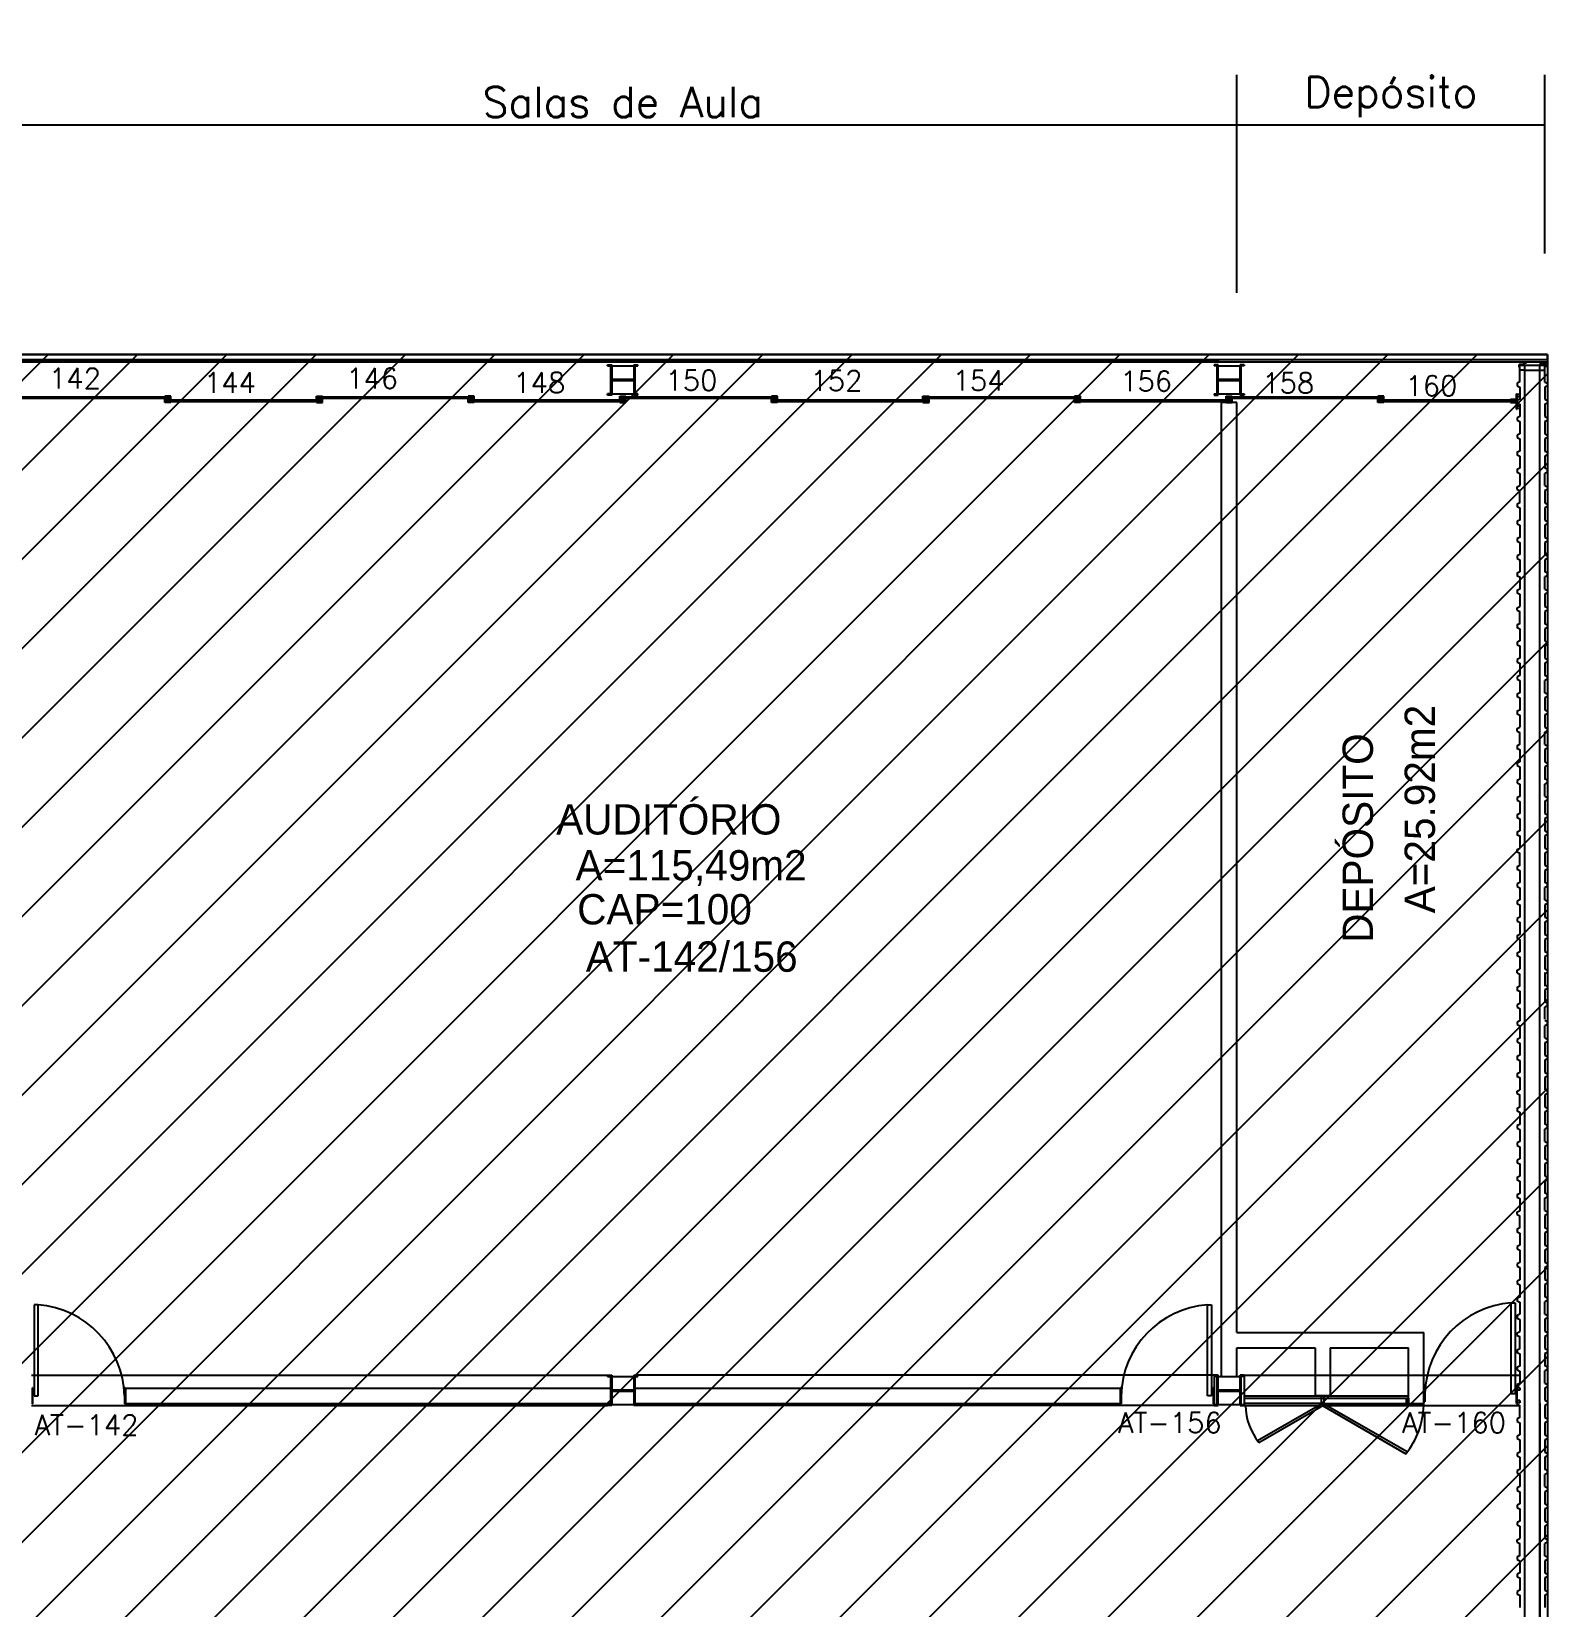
# Model space of a CAD drawing. Extents: x 966 to 1086, y 39 to 70.
# Drawn here: x 1070.94 to 1085.94, y 54.62 to 70.21 of the extents above; entities that cross this region are included whole.
import ezdxf
from ezdxf.enums import TextEntityAlignment as Align

# ---------------------------------------------------------------- set-up
doc = ezdxf.new("R2010")
doc.units = 0
doc.header["$LTSCALE"] = 0.5
doc.header["$MEASUREMENT"] = 0
doc.header["$PDMODE"] = 34
doc.header["$PDSIZE"] = 0.1
doc.layers.get('0').update_dxf_attribs({"color": 3, "linetype": 'CONTINUOUS'})
doc.layers.get('DEFPOINTS').update_dxf_attribs({"linetype": 'CONTINUOUS'})
for name, color, linetype in [('3', 2, 'CONTINUOUS'), ('DIVISORIA', 1, 'CONTINUOUS'), ('ENDEREÇO', 2, 'CONTINUOUS'), ('MATRIZ', 2, 'CONTINUOUS'), ('MATRIZ-1', 1, 'CONTINUOUS'), ('NMOD', 2, 'CONTINUOUS'), ('TEXTO-CENTRO-CUSTO', 2, 'CONTINUOUS')]:
    doc.layers.add(name, color=color, linetype=linetype)
doc.styles.add('FONTE', font='FONTE.shx', dxfattribs={"height": 0.4})
doc.styles.add('ROMANS', font='simplex.shx', dxfattribs={"height": 0.3})
doc.styles.add('UNB-100', font='simplex.shx', dxfattribs={"height": 0.2})
doc.dimstyles.new('1', dxfattribs={"dimtxt": 0.3, "dimasz": 0.18, "dimexe": 0.5, "dimexo": 1, "dimgap": 0.08, "dimtad": 1, "dimdec": 4, "dimzin": 12, "dimdsep": 46, "dimtxsty": 'ROMANS', "dimblk1": 'NONE', "dimblk2": 'NONE', "dimsah": 1, "dimcen": 0, "dimclrd": 2, "dimclre": 2, "dimclrt": 2, "dimadec": 0, "dimazin": 0, "dimtfac": 1, "dimtdec": 4, "dimtofl": 0, "dimtmove": 2, "dimatfit": 3, "dimldrblk": 'NONE', "dimfxl": 0, "dimtolj": 1, "dimtzin": 4, "dimarcsym": 0})

# ---------------------------------------------------------------- blocks, each defined once
blk = doc.blocks.new('*D8')
at = {"color": 2, "linetype": 'ByBlock'}
for p, q in [((832.792, 160.257), (832.792, 162.027)), ((835.841, 160.257), (835.841, 162.027)), ((835.841, 161.527), (832.792, 161.527))]:
    blk.add_line(p, q, dxfattribs=at)
at = {"layer": 'DEFPOINTS', "color": 0, "linetype": 'ByBlock'}
for p in [(832.792, 161.527), (832.792, 159.257), (835.841, 159.257)]:
    blk.add_point(p, dxfattribs=at)
at = {"color": 2, "linetype": 'ByBlock', "insert": (834.316, 161.807), "char_height": 0.3, "attachment_point": 5, "style": 'ROMANS'}
blk.add_mtext('\\A1;\\C256;Depósito', dxfattribs=at)
blk = doc.blocks.new('_NONE')
at = {"color": 0, "linetype": 'ByBlock'}
blk.add_circle((0, 0), 0.25, dxfattribs=at)
blk = doc.blocks.new('*D15')
at = {"color": 2, "linetype": 'ByBlock'}
for p, q in [((1070.717, 67.626), (1070.717, 69.783)), ((1082.867, 67.626), (1082.867, 69.783)), ((1082.867, 69.283), (1070.717, 69.283))]:
    blk.add_line(p, q, dxfattribs=at)
at = {"layer": 'DEFPOINTS', "color": 0, "linetype": 'ByBlock'}
for p in [(1070.717, 69.283), (1070.717, 66.626), (1082.867, 66.626)]:
    blk.add_point(p, dxfattribs=at)
at = {"color": 2, "linetype": 'ByBlock', "insert": (1076.792, 69.513), "char_height": 0.3, "attachment_point": 5, "style": 'ROMANS'}
blk.add_mtext('\\A1;Salas de Aula', dxfattribs=at)

msp = doc.modelspace()

# ---------------------------------------------------------------- hatches: boundary and pattern name
at = {"layer": 'DIVISORIA'}
h = msp.add_hatch(dxfattribs=at)
h.set_pattern_fill('ANSI31', color=256, scale=5, style=0)
h.paths.add_polyline_path([(965.64165, 67.0132), (965.64165, 42.5132), (1085.94106, 42.5132), (1085.94106, 67.0132)])

# ---------------------------------------------------------------- linework, layer by layer
msp.add_lwpolyline([(965.64165, 67.0132), (1085.94106, 67.0132), (1085.94106, 42.5132), (965.64165, 42.5132)], close=True)
at = {"layer": 'MATRIZ'}
for p, q in [((1082.71665, 56.9012), (1082.71665, 66.54086)), ((1082.86665, 66.54086), (1082.71665, 66.54086)), ((1082.86665, 57.33562), (1082.86665, 66.54086)), ((1085.64106, 66.55983), (1085.64106, 66.53483)), ((1071.00718, 57.60992), (1070.96718, 57.60992)), ((1070.96718, 57.60992), (1070.96718, 56.70992)), ((1071.00718, 56.70992), (1071.00718, 57.60992)), ((1082.57612, 57.61072), (1082.61612, 57.61072)), ((1082.57612, 56.71072), (1082.57612, 57.61072)), ((1082.61612, 57.61072), (1082.61612, 56.71072)), ((1085.58302, 57.6313), (1085.62302, 57.6313)), ((1085.58302, 56.7313), (1085.58302, 57.6313)), ((1085.62302, 57.6313), (1085.62302, 56.7313)), ((1082.86665, 57.33562), (1084.71675, 57.33562)), ((1084.71675, 56.6132), (1084.71675, 57.33562)), ((1082.86665, 57.18562), (1083.6417, 57.18562)), ((1082.86665, 56.9012), (1082.86665, 57.18562)), ((1083.6417, 57.18562), (1083.6417, 56.71065)), ((1083.7917, 57.18562), (1084.56675, 57.18562)), ((1083.7917, 57.18562), (1083.7917, 56.71065)), ((1084.56675, 56.63562), (1084.56675, 57.18562)), ((1070.95165, 56.79034), (1070.94665, 56.79034)), ((1070.94665, 56.79034), (1070.94665, 56.63034)), ((1070.95165, 56.79034), (1070.95165, 56.63034)), ((1071.86655, 56.79034), (1071.86155, 56.79034)), ((1071.86155, 56.79034), (1071.86155, 56.63034)), ((1071.86655, 56.79034), (1071.86655, 56.63034)), ((1071.87155, 56.78486), (1076.67165, 56.78486)), ((1071.87155, 56.78486), (1071.87155, 56.63486)), ((1076.64165, 56.9012), (1076.64165, 56.9132)), ((1076.64165, 56.9132), (1076.68365, 56.9132)), ((1076.64165, 56.9012), (1076.67165, 56.9012)), ((1076.67165, 56.9012), (1076.67165, 56.6252)), ((1076.68365, 56.9132), (1076.68365, 56.6132)), ((1076.68365, 56.9012), (1076.89965, 56.9012)), ((1076.68365, 56.7692), (1076.89965, 56.7692)), ((1076.89965, 56.9132), (1076.94165, 56.9132)), ((1076.89965, 56.9132), (1076.89965, 56.6132)), ((1076.91165, 56.9012), (1076.91165, 56.6252)), ((1076.91165, 56.9012), (1076.94165, 56.9012)), ((1076.91165, 56.78486), (1081.71175, 56.78486)), ((1076.94165, 56.9012), (1076.94165, 56.9132)), ((1081.71175, 56.78486), (1081.71175, 56.63486)), ((1081.71675, 56.79114), (1081.72175, 56.79114)), ((1081.71675, 56.79114), (1081.71675, 56.63114)), ((1081.72175, 56.79114), (1081.72175, 56.63114)), ((1082.63165, 56.79114), (1082.63665, 56.79114)), ((1082.63165, 56.79114), (1082.63165, 56.63114)), ((1082.63665, 56.79114), (1082.63665, 56.63114)), ((1082.68365, 56.9132), (1082.64165, 56.9132)), ((1082.64165, 56.9132), (1082.64165, 56.9012)), ((1082.67165, 56.9012), (1082.64165, 56.9012)), ((1082.64165, 56.9012), (1082.64165, 56.6252)), ((1082.67165, 56.6252), (1082.67165, 56.9012)), ((1082.68365, 56.6132), (1082.68365, 56.9132)), ((1082.68365, 56.9012), (1082.89965, 56.9012)), ((1082.68365, 56.7692), (1082.89965, 56.7692)), ((1082.89965, 56.6132), (1082.89965, 56.9132)), ((1082.94165, 56.9132), (1082.89965, 56.9132)), ((1082.91165, 56.6252), (1082.91165, 56.9012)), ((1082.94165, 56.9012), (1082.91165, 56.9012)), ((1082.94165, 56.9132), (1082.94165, 56.9012)), ((1082.94165, 56.9012), (1082.94165, 56.6252)), ((1084.72366, 56.81173), (1084.72366, 56.65173)), ((1084.72366, 56.81173), (1084.72866, 56.81173)), ((1084.72866, 56.81173), (1084.72866, 56.65173)), ((1085.63606, 56.6352), (1085.63606, 56.7952)), ((1085.63606, 56.7952), (1085.64106, 56.7952)), ((1085.64106, 56.79616), (1085.65298, 56.7902)), ((1085.64106, 56.6352), (1085.64106, 56.7952)), ((1085.66606, 56.7902), (1085.64106, 56.7902)), ((1085.64106, 56.7652), (1085.64106, 56.7902)), ((1085.66606, 56.7902), (1085.66606, 56.7652)), ((1070.95165, 56.63034), (1070.94665, 56.63034)), ((1070.96718, 56.70992), (1071.00718, 56.70992)), ((1071.86655, 56.63034), (1071.86155, 56.63034)), ((1071.87155, 56.63486), (1076.67165, 56.63486)), ((1076.67165, 56.6252), (1076.64165, 56.6252)), ((1076.64165, 56.6132), (1076.64165, 56.6252)), ((1076.68365, 56.6132), (1076.64165, 56.6132)), ((1076.68365, 56.7572), (1076.89965, 56.7572)), ((1076.68365, 56.6252), (1076.89965, 56.6252)), ((1076.94165, 56.6132), (1076.89965, 56.6132)), ((1076.91165, 56.63486), (1081.71175, 56.63486)), ((1076.94165, 56.6252), (1076.91165, 56.6252)), ((1076.94165, 56.6132), (1076.94165, 56.6252)), ((1081.71675, 56.63114), (1081.72175, 56.63114)), ((1082.61612, 56.71072), (1082.57612, 56.71072)), ((1082.63165, 56.63114), (1082.63665, 56.63114)), ((1082.64165, 56.6252), (1082.67165, 56.6252)), ((1082.64165, 56.6132), (1082.64165, 56.6252)), ((1082.64165, 56.6132), (1082.68365, 56.6132)), ((1082.68365, 56.7572), (1082.89965, 56.7572)), ((1082.68365, 56.6252), (1082.89965, 56.6252)), ((1082.89965, 56.6132), (1082.94165, 56.6132)), ((1082.91165, 56.6252), (1082.94165, 56.6252)), ((1082.94106, 56.68569), (1084.56675, 56.6856)), ((1082.94165, 56.71069), (1084.56675, 56.7106)), ((1082.94165, 56.6252), (1082.94165, 56.6132)), ((1083.7137, 56.63562), (1082.95166, 56.63562)), ((1082.95166, 56.6132), (1083.57615, 56.6132)), ((1083.7137, 56.63562), (1083.07265, 56.26552)), ((1083.08637, 56.24754), (1083.72491, 56.6162)), ((1083.57615, 56.6132), (1083.7137, 56.6132)), ((1083.7917, 56.71065), (1083.6417, 56.71065)), ((1083.7067, 56.63569), (1083.7067, 56.71065)), ((1083.7067, 56.71058), (1083.7267, 56.71058)), ((1083.7067, 56.63562), (1083.7267, 56.63562)), ((1083.7067, 56.63562), (1083.7267, 56.63562)), ((1083.7197, 56.63562), (1083.70849, 56.6162)), ((1083.70849, 56.6162), (1084.53837, 56.13707)), ((1083.7137, 56.63562), (1083.7137, 56.6132)), ((1083.7137, 56.63562), (1083.72491, 56.6162)), ((1084.55253, 56.15479), (1083.7197, 56.63562)), ((1083.7197, 56.63562), (1083.7197, 56.6132)), ((1083.7197, 56.63562), (1084.56675, 56.63562)), ((1083.7197, 56.6132), (1084.71675, 56.6132)), ((1083.7267, 56.71058), (1083.7267, 56.63562)), ((1084.54675, 56.63569), (1084.54675, 56.68569)), ((1084.54675, 56.68562), (1084.56675, 56.68562)), ((1084.54675, 56.63562), (1084.56675, 56.63562)), ((1084.56675, 56.68562), (1084.56675, 56.63562)), ((1084.56675, 56.63562), (1084.71675, 56.63562)), ((1084.72366, 56.65173), (1084.72866, 56.65173)), ((1085.62302, 56.7313), (1085.58302, 56.7313)), ((1085.63606, 56.6352), (1085.64106, 56.6352)), ((1085.66606, 56.7652), (1085.64106, 56.7652)), ((1085.66606, 56.66513), (1085.64106, 56.66513)), ((1085.64106, 56.64013), (1085.64106, 56.66513)), ((1085.64106, 56.64013), (1085.64106, 56.62736)), ((1085.66606, 56.64013), (1085.64106, 56.64013)), ((1085.64106, 56.62736), (1085.66606, 56.61486)), ((1085.66606, 56.66513), (1085.66606, 56.64013))]:
    msp.add_line(p, q, dxfattribs=at)
for centre, radius, start, end in [((1070.93772, 56.68845), 0.92408, 1.357712, 85.689503), ((1082.64558, 56.68925), 0.92408, 94.310497, 178.642288), ((1085.65248, 56.70983), 0.92408, 94.310497, 178.642288), ((1083.57615, 56.63562), 0.62489, 182.056655, 218.392095), ((1083.93225, 56.63562), 0.78482, 320.561489, 358.362579)]:
    msp.add_arc(centre, radius, start, end, dxfattribs=at)
at = {"layer": 'MATRIZ-1'}
for p, q in [((1085.94106, 67.0132), (965.64165, 67.0132)), ((1085.94106, 66.9632), (1051.29606, 66.9632)), ((1085.94106, 66.9382), (1051.29606, 66.9382)), ((1082.69123, 66.94754), (1053.47973, 66.94754)), ((1076.64165, 66.90162), (1076.64165, 66.91362)), ((1076.64165, 66.91362), (1076.68365, 66.91362)), ((1076.68365, 66.91362), (1076.68365, 66.61362)), ((1076.89965, 66.91362), (1076.89965, 66.61362)), ((1076.89965, 66.91362), (1076.94165, 66.91362)), ((1076.94165, 66.90162), (1076.94165, 66.91362)), ((1082.68365, 66.9632), (1082.64165, 66.9632)), ((1082.64165, 66.9132), (1082.64165, 66.9012)), ((1082.68365, 66.9132), (1082.64165, 66.9132)), ((1082.68365, 66.6132), (1082.68365, 66.9132)), ((1082.89965, 66.6132), (1082.89965, 66.9132)), ((1082.94165, 66.9132), (1082.89965, 66.9132)), ((1082.94165, 66.9132), (1082.94165, 66.9012)), ((1085.66012, 66.88962), (1085.66012, 66.91562)), ((1085.70906, 66.91562), (1085.66012, 66.91562)), ((1085.66606, 66.91362), (1085.66606, 66.91362)), ((1085.66606, 66.91362), (1085.66606, 66.91362)), ((1085.66606, 66.85962), (1085.66606, 66.90962)), ((1085.66606, 66.90962), (1085.91606, 66.90962)), ((1085.70906, 66.91562), (1085.70906, 66.9328)), ((1085.70906, 66.9328), (1085.73406, 66.9328)), ((1085.71006, 66.9328), (1085.73406, 66.9328)), ((1085.71606, 66.85962), (1085.71606, 66.90962)), ((1085.86606, 66.85962), (1085.86606, 66.90962)), ((1085.87306, 66.91562), (1085.87306, 66.93158)), ((1085.87306, 66.93158), (1085.94106, 66.93158)), ((1085.87306, 66.91562), (1085.92759, 66.91562)), ((1085.91606, 66.85962), (1085.91606, 66.90962)), ((1085.92759, 66.88962), (1085.92759, 66.91562)), ((1085.94106, 66.9632), (1085.94106, 67.0132)), ((1085.94106, 66.9637), (1085.94106, 66.93158)), ((1076.64165, 66.90162), (1076.67165, 66.90162)), ((1076.67165, 66.90162), (1076.67165, 66.62562)), ((1076.68365, 66.90162), (1076.89965, 66.90162)), ((1076.68365, 66.76962), (1076.89965, 66.76962)), ((1076.68365, 66.75762), (1076.89965, 66.75762)), ((1076.91165, 66.90162), (1076.91165, 66.62562)), ((1076.91165, 66.90162), (1076.94165, 66.90162)), ((1082.67165, 66.9012), (1082.64165, 66.9012)), ((1082.67165, 66.6252), (1082.67165, 66.9012)), ((1082.68365, 66.90162), (1082.89965, 66.90162)), ((1082.68365, 66.7692), (1082.89965, 66.7692)), ((1082.68365, 66.7572), (1082.89965, 66.7572)), ((1082.94165, 66.9012), (1082.91165, 66.9012)), ((1082.91165, 66.6252), (1082.91165, 66.9012)), ((1085.66606, 66.74279), (1085.66606, 66.85962)), ((1085.71606, 66.85962), (1085.66606, 66.85962)), ((1085.71606, 51.54043), (1085.71606, 66.85962)), ((1085.71606, 66.85962), (1085.86606, 66.85962)), ((1085.86606, 51.54043), (1085.86606, 66.85962)), ((1085.86606, 66.85962), (1085.91606, 66.85962)), ((1085.91606, 66.7424), (1085.91606, 66.85962)), ((1072.31465, 66.59386), (1070.76865, 66.59386)), ((1072.32165, 66.60086), (1072.26165, 66.60086)), ((1072.31465, 66.57786), (1072.31465, 66.59386)), ((1072.32165, 66.57086), (1072.32165, 66.60086)), ((1073.76165, 66.60086), (1073.82165, 66.60086)), ((1073.76165, 66.57086), (1073.76165, 66.60086)), ((1073.76865, 66.57786), (1073.76865, 66.59386)), ((1075.31465, 66.59386), (1073.76865, 66.59386)), ((1075.32165, 66.60086), (1075.26165, 66.60086)), ((1075.31465, 66.57786), (1075.31465, 66.59386)), ((1075.32165, 66.57086), (1075.32165, 66.60086)), ((1076.67165, 66.62562), (1076.64165, 66.62562)), ((1076.64165, 66.61362), (1076.64165, 66.62562)), ((1076.68365, 66.61362), (1076.64165, 66.61362)), ((1076.68365, 66.62562), (1076.89965, 66.62562)), ((1076.76165, 66.60086), (1076.82165, 66.60086)), ((1076.76165, 66.57086), (1076.76165, 66.60086)), ((1076.76865, 66.57786), (1076.76865, 66.59386)), ((1078.31465, 66.59386), (1076.76865, 66.59386)), ((1076.94165, 66.61362), (1076.89965, 66.61362)), ((1076.94165, 66.62562), (1076.91165, 66.62562)), ((1076.94165, 66.61362), (1076.94165, 66.62562)), ((1078.32165, 66.60086), (1078.26165, 66.60086)), ((1078.31465, 66.57786), (1078.31465, 66.59386)), ((1078.32165, 66.57086), (1078.32165, 66.60086)), ((1079.76165, 66.60086), (1079.82165, 66.60086)), ((1079.76165, 66.57086), (1079.76165, 66.60086)), ((1081.31465, 66.59386), (1079.76865, 66.59386)), ((1079.76865, 66.57786), (1079.76865, 66.59386)), ((1081.32165, 66.60086), (1081.26165, 66.60086)), ((1081.31465, 66.57786), (1081.31465, 66.59386)), ((1081.32165, 66.57086), (1081.32165, 66.60086)), ((1082.64165, 66.6252), (1082.67165, 66.6252)), ((1082.64165, 66.6252), (1082.64165, 66.6132)), ((1082.64165, 66.6132), (1082.68365, 66.6132)), ((1082.68365, 66.62562), (1082.89965, 66.62562)), ((1082.76165, 66.60086), (1082.82165, 66.60086)), ((1082.76165, 66.57086), (1082.76165, 66.60086)), ((1084.31465, 66.59386), (1082.76865, 66.59386)), ((1082.76865, 66.57786), (1082.76865, 66.59386)), ((1082.89965, 66.6132), (1082.94165, 66.6132)), ((1082.91165, 66.6252), (1082.94165, 66.6252)), ((1082.94165, 66.6252), (1082.94165, 66.6132)), ((1084.32165, 66.60086), (1084.26165, 66.60086)), ((1084.31465, 66.57786), (1084.31465, 66.59386)), ((1084.32165, 66.57086), (1084.32165, 66.60086)), ((1085.63606, 66.47438), (1085.63606, 66.62438)), ((1085.63606, 66.62438), (1085.64106, 66.62438)), ((1085.66606, 66.74279), (1085.64106, 66.73029)), ((1085.64106, 66.73029), (1085.64106, 66.70529)), ((1085.64106, 66.70529), (1085.66606, 66.69279)), ((1085.64106, 66.47438), (1085.64106, 66.62438)), ((1085.64106, 66.59438), (1085.64106, 66.61938)), ((1085.66606, 66.61938), (1085.64106, 66.61938)), ((1085.66606, 66.59438), (1085.64106, 66.59438)), ((1085.66606, 66.69279), (1085.66606, 66.57233)), ((1085.66606, 66.61938), (1085.66606, 66.59438)), ((1085.91606, 66.7424), (1085.94106, 66.7299)), ((1085.94106, 66.7049), (1085.91606, 66.6924)), ((1085.91606, 66.6924), (1085.91606, 66.57194)), ((1085.94106, 66.7299), (1085.94106, 66.7049)), ((1072.31465, 66.57786), (1070.76865, 66.57786)), ((1072.26165, 66.57086), (1072.32165, 66.57086)), ((1072.26165, 66.54086), (1072.26165, 66.57086)), ((1072.32165, 66.54086), (1072.26165, 66.54086)), ((1073.81465, 66.56386), (1072.26865, 66.56386)), ((1072.26865, 66.56386), (1072.26865, 66.54786)), ((1073.81465, 66.54786), (1072.26865, 66.54786)), ((1073.82165, 66.57086), (1073.76165, 66.57086)), ((1073.76165, 66.54086), (1073.82165, 66.54086)), ((1075.31465, 66.57786), (1073.76865, 66.57786)), ((1073.81465, 66.56386), (1073.81465, 66.54786)), ((1073.82165, 66.54086), (1073.82165, 66.57086)), ((1075.26165, 66.57086), (1075.32165, 66.57086)), ((1075.26165, 66.54086), (1075.26165, 66.57086)), ((1075.32165, 66.54086), (1075.26165, 66.54086)), ((1076.81465, 66.56386), (1075.26865, 66.56386)), ((1075.26865, 66.56386), (1075.26865, 66.54786)), ((1076.81465, 66.54786), (1075.26865, 66.54786)), ((1076.82165, 66.57086), (1076.76165, 66.57086)), ((1076.76165, 66.54086), (1076.82165, 66.54086)), ((1078.31465, 66.57786), (1076.76865, 66.57786)), ((1076.81465, 66.56386), (1076.81465, 66.54786)), ((1076.82165, 66.54086), (1076.82165, 66.57086)), ((1078.26165, 66.57086), (1078.32165, 66.57086)), ((1078.26165, 66.54086), (1078.26165, 66.57086)), ((1078.32165, 66.54086), (1078.26165, 66.54086)), ((1079.81465, 66.56386), (1078.26865, 66.56386)), ((1078.26865, 66.56386), (1078.26865, 66.54786)), ((1079.81465, 66.54786), (1078.26865, 66.54786)), ((1079.82165, 66.57086), (1079.76165, 66.57086)), ((1079.76165, 66.54086), (1079.82165, 66.54086)), ((1081.31465, 66.57786), (1079.76865, 66.57786)), ((1079.81465, 66.56386), (1079.81465, 66.54786)), ((1079.82165, 66.54086), (1079.82165, 66.57086)), ((1081.26165, 66.57086), (1081.32165, 66.57086)), ((1081.26165, 66.54086), (1081.26165, 66.57086)), ((1081.32165, 66.54086), (1081.26165, 66.54086)), ((1081.26865, 66.56386), (1081.26865, 66.54786)), ((1082.81465, 66.56386), (1081.26865, 66.56386)), ((1082.81465, 66.54786), (1081.26865, 66.54786)), ((1082.82165, 66.57086), (1082.76165, 66.57086)), ((1082.76165, 66.54086), (1082.82165, 66.54086)), ((1084.31465, 66.57786), (1082.76865, 66.57786)), ((1082.81465, 66.56386), (1082.81465, 66.54786)), ((1082.82165, 66.54086), (1082.82165, 66.57086)), ((1084.26165, 66.57086), (1084.32165, 66.57086)), ((1084.26165, 66.54086), (1084.26165, 66.57086)), ((1084.32165, 66.54086), (1084.26165, 66.54086)), ((1085.62906, 66.56386), (1084.26865, 66.56386)), ((1084.26865, 66.56386), (1084.26865, 66.54786)), ((1085.62906, 66.54786), (1084.26865, 66.54786)), ((1085.63606, 66.57086), (1085.57606, 66.57086)), ((1085.57606, 66.54086), (1085.63606, 66.54086)), ((1085.62906, 66.56386), (1085.62906, 66.54786)), ((1085.63606, 66.54086), (1085.63606, 66.57086)), ((1085.63606, 66.47438), (1085.64106, 66.47438)), ((1085.66606, 66.57233), (1085.64106, 66.55983)), ((1085.64106, 66.53483), (1085.66606, 66.52233)), ((1085.64106, 66.47932), (1085.64106, 66.50432)), ((1085.66606, 66.50432), (1085.64106, 66.50432)), ((1085.66606, 66.47932), (1085.64106, 66.47932)), ((1085.66606, 66.52233), (1085.66606, 66.40119)), ((1085.66606, 66.50432), (1085.66606, 66.47932)), ((1085.91606, 66.57194), (1085.94106, 66.55944)), ((1085.94106, 66.53444), (1085.91606, 66.52194)), ((1085.91606, 66.52194), (1085.91606, 66.4008)), ((1085.94106, 66.55944), (1085.94106, 66.53444)), ((1085.66606, 66.40119), (1085.64106, 66.38869)), ((1085.64106, 66.38869), (1085.64106, 66.36369)), ((1085.64106, 66.36369), (1085.66606, 66.35119)), ((1085.66606, 66.35119), (1085.66606, 66.23005)), ((1085.91606, 66.4008), (1085.94106, 66.3883)), ((1085.94106, 66.3633), (1085.91606, 66.3508)), ((1085.91606, 66.3508), (1085.91606, 66.23)), ((1085.94106, 66.3883), (1085.94106, 66.3633)), ((1085.66606, 66.23005), (1085.64106, 66.21755)), ((1085.64106, 66.21755), (1085.64106, 66.19255)), ((1085.64106, 66.19255), (1085.66606, 66.18005)), ((1085.66606, 66.18005), (1085.66606, 66.05925)), ((1085.91606, 66.23), (1085.94106, 66.2175)), ((1085.94106, 66.1925), (1085.91606, 66.18)), ((1085.91606, 66.18), (1085.91606, 66.0592)), ((1085.94106, 66.2175), (1085.94106, 66.1925)), ((1085.66606, 66.00925), (1085.66606, 65.88845)), ((1085.91606, 66.0592), (1085.94106, 66.0467)), ((1085.94106, 66.0217), (1085.91606, 66.0092)), ((1085.91606, 66.0092), (1085.91606, 65.8884)), ((1085.94106, 66.0467), (1085.94106, 66.0217)), ((1085.66606, 65.83845), (1085.66606, 65.71765)), ((1085.94106, 65.8759), (1085.91606, 65.8884)), ((1085.94106, 65.8509), (1085.91606, 65.8384)), ((1085.91606, 65.7176), (1085.91606, 65.8384)), ((1085.94106, 65.8509), (1085.94106, 65.8759)), ((1085.64106, 65.70515), (1085.66606, 65.71765)), ((1085.64106, 65.68015), (1085.64106, 65.70515)), ((1085.64106, 65.68015), (1085.66606, 65.66765)), ((1085.66606, 65.54685), (1085.66606, 65.66765)), ((1085.91606, 65.7176), (1085.94106, 65.7051)), ((1085.94106, 65.6801), (1085.91606, 65.6676)), ((1085.91606, 65.6676), (1085.91606, 65.54714)), ((1085.94106, 65.7051), (1085.94106, 65.6801)), ((1085.91606, 65.54714), (1085.94106, 65.53464)), ((1085.94106, 65.50964), (1085.91606, 65.49714)), ((1085.94106, 65.53464), (1085.94106, 65.50964)), ((1085.66606, 65.37639), (1085.64106, 65.36389)), ((1085.64106, 65.36389), (1085.64106, 65.33889)), ((1085.66606, 65.49685), (1085.66606, 65.37639)), ((1085.91606, 65.49714), (1085.91606, 65.376)), ((1085.91606, 65.376), (1085.94106, 65.3635)), ((1085.94106, 65.3635), (1085.94106, 65.3385)), ((1085.64106, 65.33889), (1085.66606, 65.32639)), ((1085.66606, 65.20525), (1085.64106, 65.19275)), ((1085.64106, 65.19275), (1085.64106, 65.16775)), ((1085.66606, 65.32639), (1085.66606, 65.20525)), ((1085.94106, 65.3385), (1085.91606, 65.326)), ((1085.91606, 65.326), (1085.91606, 65.2052)), ((1085.91606, 65.2052), (1085.94106, 65.1927)), ((1085.94106, 65.1927), (1085.94106, 65.1677)), ((1085.64106, 65.16775), (1085.66606, 65.15525)), ((1085.66606, 65.0341), (1085.64106, 65.0216)), ((1085.66606, 65.15525), (1085.66606, 65.0341)), ((1085.94106, 65.1677), (1085.91606, 65.1552)), ((1085.91606, 65.1552), (1085.91606, 65.0344)), ((1085.91606, 65.0344), (1085.94106, 65.0219)), ((1085.64106, 65.0216), (1085.64106, 64.9966)), ((1085.64106, 64.9966), (1085.66606, 64.9841)), ((1085.66606, 64.9841), (1085.66606, 64.8633)), ((1085.94106, 64.9969), (1085.91606, 64.9844)), ((1085.91606, 64.9844), (1085.91606, 64.8636)), ((1085.94106, 65.0219), (1085.94106, 64.9969)), ((1085.66606, 64.8133), (1085.66606, 64.6925)), ((1085.94106, 64.8511), (1085.91606, 64.8636)), ((1085.94106, 64.8261), (1085.91606, 64.8136)), ((1085.91606, 64.6928), (1085.91606, 64.8136)), ((1085.94106, 64.8261), (1085.94106, 64.8511)), ((1085.66606, 64.6425), (1085.66606, 64.5217)), ((1085.91606, 64.6928), (1085.94106, 64.6803)), ((1085.94106, 64.6553), (1085.91606, 64.6428)), ((1085.91606, 64.6428), (1085.91606, 64.52234)), ((1085.94106, 64.6803), (1085.94106, 64.6553)), ((1085.64106, 64.5092), (1085.66606, 64.5217)), ((1085.64106, 64.4842), (1085.64106, 64.5092)), ((1085.64106, 64.4842), (1085.66606, 64.4717)), ((1085.66606, 64.3509), (1085.66606, 64.4717)), ((1085.91606, 64.52234), (1085.94106, 64.50984)), ((1085.94106, 64.48484), (1085.91606, 64.47234)), ((1085.91606, 64.47234), (1085.91606, 64.3512)), ((1085.94106, 64.50984), (1085.94106, 64.48484)), ((1085.66606, 64.3009), (1085.66606, 64.18045)), ((1085.91606, 64.3512), (1085.94106, 64.3387)), ((1085.94106, 64.3137), (1085.91606, 64.3012)), ((1085.91606, 64.3012), (1085.91606, 64.1804)), ((1085.94106, 64.3387), (1085.94106, 64.3137)), ((1085.66606, 64.18045), (1085.64106, 64.16795)), ((1085.64106, 64.16795), (1085.64106, 64.14295)), ((1085.64106, 64.14295), (1085.66606, 64.13045)), ((1085.66606, 64.13045), (1085.66606, 64.0093)), ((1085.91606, 64.1804), (1085.94106, 64.1679)), ((1085.94106, 64.1429), (1085.91606, 64.1304)), ((1085.91606, 64.1304), (1085.91606, 64.0096)), ((1085.94106, 64.1679), (1085.94106, 64.1429)), ((1085.66606, 64.0093), (1085.64106, 63.9968)), ((1085.64106, 63.9968), (1085.64106, 63.9718)), ((1085.64106, 63.9718), (1085.66606, 63.9593)), ((1085.66606, 63.9593), (1085.66606, 63.83816)), ((1085.91606, 64.0096), (1085.94106, 63.9971)), ((1085.94106, 63.9721), (1085.91606, 63.9596)), ((1085.91606, 63.9596), (1085.91606, 63.8388)), ((1085.94106, 63.9971), (1085.94106, 63.9721)), ((1085.66606, 63.83816), (1085.64106, 63.82566)), ((1085.64106, 63.82566), (1085.64106, 63.80066)), ((1085.64106, 63.80066), (1085.66606, 63.78816)), ((1085.66606, 63.78816), (1085.66606, 63.66736)), ((1085.94106, 63.8263), (1085.91606, 63.8388)), ((1085.94106, 63.8013), (1085.91606, 63.7888)), ((1085.91606, 63.668), (1085.91606, 63.7888)), ((1085.94106, 63.8013), (1085.94106, 63.8263)), ((1085.91606, 63.668), (1085.94106, 63.6555)), ((1085.94106, 63.6305), (1085.91606, 63.618)), ((1085.94106, 63.6555), (1085.94106, 63.6305)), ((1085.66606, 63.61736), (1085.66606, 63.49656)), ((1085.91606, 63.618), (1085.91606, 63.49754)), ((1085.91606, 63.49754), (1085.94106, 63.48504)), ((1085.94106, 63.48504), (1085.94106, 63.46004)), ((1085.64106, 63.31326), (1085.66606, 63.32576)), ((1085.66606, 63.44656), (1085.66606, 63.32576)), ((1085.94106, 63.46004), (1085.91606, 63.44754)), ((1085.91606, 63.44754), (1085.91606, 63.3264)), ((1085.91606, 63.3264), (1085.94106, 63.3139)), ((1085.64106, 63.28826), (1085.64106, 63.31326)), ((1085.64106, 63.28826), (1085.66606, 63.27576)), ((1085.66606, 63.15496), (1085.66606, 63.27576)), ((1085.94106, 63.28856), (1085.91606, 63.27606)), ((1085.91606, 63.15526), (1085.91606, 63.27606)), ((1085.94106, 63.28856), (1085.94106, 63.31356)), ((1085.66606, 63.10496), (1085.66606, 62.9845)), ((1085.91606, 63.15526), (1085.94106, 63.14276)), ((1085.94106, 63.11776), (1085.91606, 63.10526)), ((1085.91606, 63.10526), (1085.91606, 62.9848)), ((1085.94106, 63.14276), (1085.94106, 63.11776)), ((1085.66606, 62.9845), (1085.64106, 62.972)), ((1085.64106, 62.972), (1085.64106, 62.947)), ((1085.64106, 62.947), (1085.66606, 62.9345)), ((1085.66606, 62.9345), (1085.66606, 62.81336)), ((1085.91606, 62.9848), (1085.94106, 62.9723)), ((1085.94106, 62.9473), (1085.91606, 62.9348)), ((1085.91606, 62.9348), (1085.91606, 62.814)), ((1085.94106, 62.9723), (1085.94106, 62.9473)), ((1085.66606, 62.81336), (1085.64106, 62.80086)), ((1085.64106, 62.80086), (1085.64106, 62.77586)), ((1085.64106, 62.77586), (1085.66606, 62.76336)), ((1085.66606, 62.76336), (1085.66606, 62.64222)), ((1085.94106, 62.8015), (1085.91606, 62.814)), ((1085.94106, 62.7765), (1085.91606, 62.764)), ((1085.91606, 62.6432), (1085.91606, 62.764)), ((1085.94106, 62.7765), (1085.94106, 62.8015)), ((1085.66606, 62.64222), (1085.64106, 62.62972)), ((1085.64106, 62.62972), (1085.64106, 62.60472)), ((1085.64106, 62.60472), (1085.66606, 62.59222)), ((1085.66606, 62.59222), (1085.66606, 62.47142)), ((1085.91606, 62.6432), (1085.94106, 62.6307)), ((1085.94106, 62.6057), (1085.91606, 62.5932)), ((1085.91606, 62.5932), (1085.91606, 62.47274)), ((1085.94106, 62.6307), (1085.94106, 62.6057)), ((1085.66606, 62.42142), (1085.66606, 62.30062)), ((1085.91606, 62.47274), (1085.94106, 62.46024)), ((1085.94106, 62.43524), (1085.91606, 62.42274)), ((1085.91606, 62.42274), (1085.91606, 62.3016)), ((1085.94106, 62.46024), (1085.94106, 62.43524)), ((1085.66606, 62.25062), (1085.66606, 62.12982)), ((1085.91606, 62.3016), (1085.94106, 62.2891)), ((1085.94106, 62.2641), (1085.91606, 62.2516)), ((1085.91606, 62.2516), (1085.91606, 62.1308)), ((1085.94106, 62.2891), (1085.94106, 62.2641)), ((1085.64106, 62.11732), (1085.66606, 62.12982)), ((1085.64106, 62.09232), (1085.64106, 62.11732)), ((1085.64106, 62.09232), (1085.66606, 62.07982)), ((1085.66606, 61.95902), (1085.66606, 62.07982)), ((1085.91606, 62.1308), (1085.94106, 62.1183)), ((1085.94106, 62.0933), (1085.91606, 62.0808)), ((1085.91606, 62.0808), (1085.91606, 61.96)), ((1085.94106, 62.1183), (1085.94106, 62.0933)), ((1085.91606, 61.96), (1085.94106, 61.9475)), ((1085.94106, 61.9225), (1085.91606, 61.91)), ((1085.94106, 61.9475), (1085.94106, 61.9225)), ((1085.66606, 61.78856), (1085.64106, 61.77606)), ((1085.64106, 61.77606), (1085.64106, 61.75106)), ((1085.66606, 61.90902), (1085.66606, 61.78856)), ((1085.91606, 61.91), (1085.91606, 61.7892)), ((1085.94106, 61.7767), (1085.91606, 61.7892)), ((1085.94106, 61.7517), (1085.94106, 61.7767)), ((1085.64106, 61.75106), (1085.66606, 61.73856)), ((1085.66606, 61.61742), (1085.64106, 61.60492)), ((1085.64106, 61.60492), (1085.64106, 61.57992)), ((1085.66606, 61.73856), (1085.66606, 61.61742)), ((1085.94106, 61.7517), (1085.91606, 61.7392)), ((1085.91606, 61.6184), (1085.91606, 61.7392)), ((1085.91606, 61.6184), (1085.94106, 61.6059)), ((1085.94106, 61.6059), (1085.94106, 61.5809)), ((1085.64106, 61.57992), (1085.66606, 61.56742)), ((1085.66606, 61.44628), (1085.64106, 61.43378)), ((1085.66606, 61.56742), (1085.66606, 61.44628)), ((1085.94106, 61.5809), (1085.91606, 61.5684)), ((1085.91606, 61.5684), (1085.91606, 61.44794)), ((1085.91606, 61.44794), (1085.94106, 61.43544)), ((1085.64106, 61.43378), (1085.64106, 61.40878)), ((1085.64106, 61.40878), (1085.66606, 61.39628)), ((1085.66606, 61.39628), (1085.66606, 61.27548)), ((1085.94106, 61.41044), (1085.91606, 61.39794)), ((1085.91606, 61.39794), (1085.91606, 61.2768)), ((1085.94106, 61.43544), (1085.94106, 61.41044)), ((1085.66606, 61.22548), (1085.66606, 61.10468)), ((1085.91606, 61.2768), (1085.94106, 61.2643)), ((1085.94106, 61.2393), (1085.91606, 61.2268)), ((1085.91606, 61.2268), (1085.91606, 61.106)), ((1085.94106, 61.2643), (1085.94106, 61.2393)), ((1085.66606, 61.05468), (1085.66606, 60.93388)), ((1085.91606, 61.106), (1085.94106, 61.0935)), ((1085.94106, 61.0685), (1085.91606, 61.056)), ((1085.91606, 61.056), (1085.91606, 60.9352)), ((1085.94106, 61.0935), (1085.94106, 61.0685)), ((1085.64106, 60.92138), (1085.66606, 60.93388)), ((1085.64106, 60.89638), (1085.64106, 60.92138)), ((1085.64106, 60.89638), (1085.66606, 60.88388)), ((1085.66606, 60.76308), (1085.66606, 60.88388)), ((1085.91606, 60.9352), (1085.94106, 60.9227)), ((1085.91606, 60.89884), (1085.91606, 60.77804)), ((1085.94106, 60.8977), (1085.91606, 60.8852)), ((1085.91606, 60.8852), (1085.91606, 60.7644)), ((1085.94106, 60.9227), (1085.94106, 60.8977)), ((1085.66606, 60.71308), (1085.66606, 60.59262)), ((1085.91606, 60.77804), (1085.94106, 60.76554)), ((1085.94106, 60.74054), (1085.91606, 60.72804)), ((1085.91606, 60.72804), (1085.91606, 60.60724)), ((1085.94106, 60.76554), (1085.94106, 60.74054)), ((1085.66606, 60.59262), (1085.64106, 60.58012)), ((1085.64106, 60.58012), (1085.64106, 60.55512)), ((1085.64106, 60.55512), (1085.66606, 60.54262)), ((1085.66606, 60.54262), (1085.66606, 60.42148)), ((1085.94106, 60.59474), (1085.91606, 60.60724)), ((1085.94106, 60.56974), (1085.91606, 60.55724)), ((1085.91606, 60.43644), (1085.91606, 60.55724)), ((1085.94106, 60.56974), (1085.94106, 60.59474)), ((1085.66606, 60.42148), (1085.64106, 60.40898)), ((1085.64106, 60.40898), (1085.64106, 60.38398)), ((1085.64106, 60.38398), (1085.66606, 60.37148)), ((1085.66606, 60.37148), (1085.66606, 60.25034)), ((1085.94106, 60.4103), (1085.91606, 60.4228)), ((1085.94106, 60.3853), (1085.91606, 60.3728)), ((1085.91606, 60.252), (1085.91606, 60.3728)), ((1085.94106, 60.3853), (1085.94106, 60.4103)), ((1085.66606, 60.25034), (1085.64106, 60.23784)), ((1085.64106, 60.23784), (1085.64106, 60.21284)), ((1085.64106, 60.21284), (1085.66606, 60.20034)), ((1085.66606, 60.20034), (1085.66606, 60.07954)), ((1085.91606, 60.252), (1085.94106, 60.2395)), ((1085.94106, 60.2145), (1085.91606, 60.202)), ((1085.91606, 60.202), (1085.91606, 60.08154)), ((1085.94106, 60.2395), (1085.94106, 60.2145)), ((1085.91606, 60.08154), (1085.94106, 60.06904)), ((1085.94106, 60.04404), (1085.91606, 60.03154)), ((1085.94106, 60.06904), (1085.94106, 60.04404)), ((1085.66606, 60.02954), (1085.66606, 59.90874)), ((1085.91606, 60.03154), (1085.91606, 59.9104)), ((1085.91606, 59.9104), (1085.94106, 59.8979)), ((1085.94106, 59.8979), (1085.94106, 59.8729)), ((1085.64106, 59.72544), (1085.66606, 59.73794)), ((1085.66606, 59.85874), (1085.66606, 59.73794)), ((1085.94106, 59.8729), (1085.91606, 59.8604)), ((1085.91606, 59.8604), (1085.91606, 59.7396)), ((1085.91606, 59.7396), (1085.94106, 59.7271)), ((1085.64106, 59.70044), (1085.64106, 59.72544)), ((1085.64106, 59.70044), (1085.66606, 59.68794)), ((1085.66606, 59.56714), (1085.66606, 59.68794)), ((1085.94106, 59.7021), (1085.91606, 59.6896)), ((1085.91606, 59.6896), (1085.91606, 59.5688)), ((1085.94106, 59.7271), (1085.94106, 59.7021)), ((1085.66606, 59.51714), (1085.66606, 59.39668)), ((1085.91606, 59.5688), (1085.94106, 59.5563)), ((1085.94106, 59.5313), (1085.91606, 59.5188)), ((1085.91606, 59.5188), (1085.91606, 59.398)), ((1085.94106, 59.5563), (1085.94106, 59.5313)), ((1085.66606, 59.39668), (1085.64106, 59.38418)), ((1085.64106, 59.38418), (1085.64106, 59.35918)), ((1085.64106, 59.35918), (1085.66606, 59.34668)), ((1085.66606, 59.34668), (1085.66606, 59.22554)), ((1085.94106, 59.3855), (1085.91606, 59.398)), ((1085.94106, 59.3605), (1085.91606, 59.348)), ((1085.91606, 59.2272), (1085.91606, 59.348)), ((1085.94106, 59.3605), (1085.94106, 59.3855)), ((1085.66606, 59.22554), (1085.64106, 59.21304)), ((1085.64106, 59.21304), (1085.64106, 59.18804)), ((1085.64106, 59.18804), (1085.66606, 59.17554)), ((1085.66606, 59.17554), (1085.66606, 59.0544)), ((1085.91606, 59.2272), (1085.94106, 59.2147)), ((1085.94106, 59.1897), (1085.91606, 59.1772)), ((1085.91606, 59.1772), (1085.91606, 59.05674)), ((1085.94106, 59.2147), (1085.94106, 59.1897)), ((1085.66606, 59.0544), (1085.64106, 59.0419)), ((1085.64106, 59.0419), (1085.64106, 59.0169)), ((1085.64106, 59.0169), (1085.66606, 59.0044)), ((1085.66606, 59.0044), (1085.66606, 58.8836)), ((1085.91606, 59.05674), (1085.94106, 59.04424)), ((1085.94106, 59.01924), (1085.91606, 59.00674)), ((1085.91606, 59.00674), (1085.91606, 58.8856)), ((1085.94106, 59.04424), (1085.94106, 59.01924)), ((1085.66606, 58.8336), (1085.66606, 58.7128)), ((1085.91606, 58.8856), (1085.94106, 58.8731)), ((1085.94106, 58.8481), (1085.91606, 58.8356)), ((1085.91606, 58.8356), (1085.91606, 58.7148)), ((1085.94106, 58.8731), (1085.94106, 58.8481)), ((1085.66606, 58.6628), (1085.66606, 58.542)), ((1085.94106, 58.7023), (1085.91606, 58.7148)), ((1085.94106, 58.6773), (1085.91606, 58.6648)), ((1085.91606, 58.544), (1085.91606, 58.6648)), ((1085.94106, 58.6773), (1085.94106, 58.7023)), ((1085.64106, 58.5295), (1085.66606, 58.542)), ((1085.64106, 58.5045), (1085.64106, 58.5295)), ((1085.64106, 58.5045), (1085.66606, 58.492)), ((1085.66606, 58.3712), (1085.66606, 58.492)), ((1085.91606, 58.544), (1085.94106, 58.5315)), ((1085.94106, 58.5065), (1085.91606, 58.494)), ((1085.91606, 58.494), (1085.91606, 58.37354)), ((1085.94106, 58.5315), (1085.94106, 58.5065)), ((1085.91606, 58.37354), (1085.94106, 58.36104)), ((1085.94106, 58.33604), (1085.91606, 58.32354)), ((1085.94106, 58.36104), (1085.94106, 58.33604)), ((1085.66606, 58.20074), (1085.64106, 58.18824)), ((1085.64106, 58.18824), (1085.64106, 58.16324)), ((1085.66606, 58.3212), (1085.66606, 58.20074)), ((1085.91606, 58.32354), (1085.91606, 58.2024)), ((1085.91606, 58.2024), (1085.94106, 58.1899)), ((1085.94106, 58.1899), (1085.94106, 58.1649)), ((1085.64106, 58.16324), (1085.66606, 58.15074)), ((1085.66606, 58.0296), (1085.64106, 58.0171)), ((1085.64106, 58.0171), (1085.64106, 57.9921)), ((1085.66606, 58.15074), (1085.66606, 58.0296)), ((1085.94106, 58.1649), (1085.91606, 58.1524)), ((1085.91606, 58.1524), (1085.91606, 58.0316)), ((1085.91606, 58.0316), (1085.94106, 58.0191)), ((1085.94106, 58.0191), (1085.94106, 57.9941)), ((1085.64106, 57.9921), (1085.66606, 57.9796)), ((1085.66606, 57.9796), (1085.66606, 57.85846)), ((1085.94106, 57.9941), (1085.91606, 57.9816)), ((1085.91606, 57.9816), (1085.91606, 57.8608)), ((1085.91606, 57.8608), (1085.94106, 57.8483)), ((1085.66606, 57.85846), (1085.64106, 57.84596)), ((1085.64106, 57.84596), (1085.64106, 57.82096)), ((1085.64106, 57.82096), (1085.66606, 57.80846)), ((1085.66606, 57.80846), (1085.66606, 57.68766)), ((1085.94106, 57.8233), (1085.91606, 57.8108)), ((1085.91606, 57.8108), (1085.91606, 57.69)), ((1085.94106, 57.8483), (1085.94106, 57.8233)), ((1085.66606, 57.63766), (1085.66606, 57.51686)), ((1085.94106, 57.6775), (1085.91606, 57.69)), ((1085.94106, 57.6525), (1085.91606, 57.64)), ((1085.91606, 57.5192), (1085.91606, 57.64)), ((1085.94106, 57.6525), (1085.94106, 57.6775)), ((1085.66606, 57.46686), (1085.66606, 57.34606)), ((1085.91606, 57.5192), (1085.94106, 57.5067)), ((1085.94106, 57.4817), (1085.91606, 57.4692)), ((1085.91606, 57.4692), (1085.91606, 57.34874)), ((1085.94106, 57.5067), (1085.94106, 57.4817)), ((1085.64106, 57.33356), (1085.66606, 57.34606)), ((1085.64106, 57.30856), (1085.64106, 57.33356)), ((1085.64106, 57.30856), (1085.66606, 57.29606)), ((1085.66606, 57.17526), (1085.66606, 57.29606)), ((1085.91606, 57.34874), (1085.94106, 57.33624)), ((1085.94106, 57.31124), (1085.91606, 57.29874)), ((1085.91606, 57.29874), (1085.91606, 57.1776)), ((1085.94106, 57.33624), (1085.94106, 57.31124)), ((1085.66606, 57.12526), (1085.66606, 57.0048)), ((1085.91606, 57.1776), (1085.94106, 57.1651)), ((1085.94106, 57.1401), (1085.91606, 57.1276)), ((1085.91606, 57.1276), (1085.91606, 57.0068)), ((1085.94106, 57.1651), (1085.94106, 57.1401)), ((1085.66606, 57.0048), (1085.64106, 56.9923)), ((1085.64106, 56.9923), (1085.64106, 56.9673)), ((1085.64106, 56.9673), (1085.66606, 56.9548)), ((1085.66606, 56.9548), (1085.66606, 56.83366)), ((1085.94106, 56.9943), (1085.91606, 57.0068)), ((1085.94106, 56.9693), (1085.91606, 56.9568)), ((1085.91606, 56.836), (1085.91606, 56.9568)), ((1085.94106, 56.9693), (1085.94106, 56.9943)), ((1070.94165, 56.9132), (1076.64165, 56.9132)), ((1082.64165, 56.9132), (1076.94165, 56.9132)), ((1082.94165, 56.9132), (1085.66606, 56.9132)), ((1085.66606, 56.83366), (1085.64106, 56.82116)), ((1085.64106, 56.82116), (1085.64106, 56.79616)), ((1085.91606, 56.836), (1085.94106, 56.8235)), ((1085.94106, 56.7985), (1085.91606, 56.786)), ((1085.91606, 56.786), (1085.91606, 56.66554)), ((1085.94106, 56.8235), (1085.94106, 56.7985)), ((1070.94165, 56.6132), (1076.64165, 56.6132)), ((1082.64165, 56.6132), (1076.94165, 56.6132)), ((1082.94165, 56.6132), (1085.66606, 56.6132)), ((1085.66606, 56.4944), (1085.66606, 56.6132)), ((1085.91606, 56.66554), (1085.94106, 56.65304)), ((1085.94106, 56.62804), (1085.91606, 56.61554)), ((1085.91606, 56.61554), (1085.91606, 56.4944)), ((1085.94106, 56.65304), (1085.94106, 56.62804)), ((1085.66606, 56.4944), (1085.64106, 56.4819)), ((1085.64106, 56.4819), (1085.64106, 56.4569)), ((1085.64106, 56.4569), (1085.66606, 56.4444)), ((1085.91606, 56.4944), (1085.94106, 56.4819)), ((1085.94106, 56.4569), (1085.91606, 56.4444)), ((1085.94106, 56.4819), (1085.94106, 56.4569)), ((1085.66606, 56.32394), (1085.64106, 56.31144)), ((1085.64106, 56.31144), (1085.64106, 56.28644)), ((1085.66606, 56.4444), (1085.66606, 56.32394)), ((1085.91606, 56.4444), (1085.91606, 56.3236)), ((1085.91606, 56.3236), (1085.94106, 56.3111)), ((1085.94106, 56.3111), (1085.94106, 56.2861)), ((1085.64106, 56.28644), (1085.66606, 56.27394)), ((1085.66606, 56.1528), (1085.64106, 56.1403)), ((1085.66606, 56.27394), (1085.66606, 56.1528)), ((1085.94106, 56.2861), (1085.91606, 56.2736)), ((1085.91606, 56.2736), (1085.91606, 56.1528)), ((1085.91606, 56.1528), (1085.94106, 56.1403)), ((1085.64106, 56.1403), (1085.64106, 56.1153)), ((1085.64106, 56.1153), (1085.66606, 56.1028)), ((1085.66606, 56.1028), (1085.66606, 55.982)), ((1085.94106, 56.1153), (1085.91606, 56.1028)), ((1085.91606, 56.1028), (1085.91606, 55.982)), ((1085.94106, 56.1403), (1085.94106, 56.1153)), ((1085.66606, 55.982), (1085.64106, 55.9695)), ((1085.64106, 55.9695), (1085.64106, 55.9445)), ((1085.64106, 55.9445), (1085.66606, 55.932)), ((1085.66606, 55.932), (1085.66606, 55.8112)), ((1085.94106, 55.9695), (1085.91606, 55.982)), ((1085.94106, 55.9445), (1085.91606, 55.932)), ((1085.91606, 55.8112), (1085.91606, 55.932)), ((1085.94106, 55.9445), (1085.94106, 55.9695)), ((1085.66606, 55.8112), (1085.64106, 55.7987)), ((1085.64106, 55.7987), (1085.64106, 55.7737)), ((1085.64106, 55.7737), (1085.66606, 55.7612)), ((1085.66606, 55.76154), (1085.66606, 55.6404)), ((1085.66606, 55.7612), (1085.66606, 55.6404)), ((1085.91606, 55.8112), (1085.94106, 55.7987)), ((1085.94106, 55.7737), (1085.91606, 55.7612)), ((1085.91606, 55.7612), (1085.91606, 55.64074)), ((1085.94106, 55.7987), (1085.94106, 55.7737)), ((1085.66606, 55.6404), (1085.64106, 55.6279)), ((1085.64106, 55.6279), (1085.64106, 55.6029)), ((1085.64106, 55.6029), (1085.66606, 55.5904)), ((1085.66606, 55.5904), (1085.66606, 55.4696)), ((1085.91606, 55.64074), (1085.94106, 55.62824)), ((1085.94106, 55.60324), (1085.91606, 55.59074)), ((1085.91606, 55.59074), (1085.91606, 55.4696)), ((1085.94106, 55.62824), (1085.94106, 55.60324)), ((1085.66606, 55.4696), (1085.64106, 55.4571)), ((1085.64106, 55.4571), (1085.64106, 55.4321)), ((1085.64106, 55.4321), (1085.66606, 55.4196)), ((1085.66606, 55.4196), (1085.66606, 55.2988)), ((1085.91606, 55.4696), (1085.94106, 55.4571)), ((1085.94106, 55.4321), (1085.91606, 55.4196)), ((1085.91606, 55.4196), (1085.91606, 55.2988)), ((1085.94106, 55.4571), (1085.94106, 55.4321)), ((1085.64106, 55.2863), (1085.66606, 55.2988)), ((1085.64106, 55.2613), (1085.64106, 55.2863)), ((1085.64106, 55.2613), (1085.66606, 55.2488)), ((1085.66606, 55.128), (1085.66606, 55.2488)), ((1085.94106, 55.2863), (1085.91606, 55.2988)), ((1085.94106, 55.2613), (1085.91606, 55.2488)), ((1085.91606, 55.128), (1085.91606, 55.2488)), ((1085.94106, 55.2613), (1085.94106, 55.2863)), ((1085.66606, 55.128), (1085.64106, 55.1155)), ((1085.64106, 55.1155), (1085.64106, 55.0905)), ((1085.64106, 55.0905), (1085.66606, 55.078)), ((1085.66606, 55.078), (1085.66606, 54.95754)), ((1085.91606, 55.128), (1085.94106, 55.1155)), ((1085.94106, 55.0905), (1085.91606, 55.078)), ((1085.91606, 55.078), (1085.91606, 54.95754)), ((1085.94106, 55.1155), (1085.94106, 55.0905)), ((1085.66606, 54.95754), (1085.64106, 54.94504)), ((1085.64106, 54.94504), (1085.64106, 54.92004)), ((1085.64106, 54.92004), (1085.66606, 54.90754)), ((1085.66606, 54.90754), (1085.66606, 54.7864)), ((1085.91606, 54.95754), (1085.94106, 54.94504)), ((1085.94106, 54.92004), (1085.91606, 54.90754)), ((1085.91606, 54.90754), (1085.91606, 54.7864)), ((1085.94106, 54.94504), (1085.94106, 54.92004)), ((1085.66606, 54.7864), (1085.64106, 54.7739)), ((1085.64106, 54.7739), (1085.64106, 54.7489)), ((1085.64106, 54.7489), (1085.66606, 54.7364)), ((1085.91606, 54.7864), (1085.94106, 54.7739)), ((1085.94106, 54.7489), (1085.91606, 54.7364)), ((1085.94106, 54.7739), (1085.94106, 54.7489)), ((1085.66606, 54.7364), (1085.66606, 54.6156)), ((1085.91606, 54.7364), (1085.91606, 54.6156))]:
    msp.add_line(p, q, dxfattribs=at)
at = {"layer": 'MATRIZ-1', "color": 1}
msp.add_line((1085.86672, 56.6352), (1085.86672, 42.90554), dxfattribs=at)
at = {"layer": 'MATRIZ-1'}
for points in [[(1085.66606, 66.05925), (1085.64106, 66.04675), (1085.64106, 66.02175), (1085.66606, 66.00925)], [(1085.66606, 65.88845), (1085.64106, 65.87595), (1085.64106, 65.85095), (1085.66606, 65.83845)], [(1085.66606, 65.54685), (1085.64106, 65.53435), (1085.64106, 65.50935), (1085.66606, 65.49685)], [(1085.66606, 64.8633), (1085.64106, 64.8508), (1085.64106, 64.8258), (1085.66606, 64.8133)], [(1085.66606, 64.6925), (1085.64106, 64.68), (1085.64106, 64.655), (1085.66606, 64.6425)], [(1085.66606, 64.3509), (1085.64106, 64.3384), (1085.64106, 64.3134), (1085.66606, 64.3009)], [(1085.66606, 63.66736), (1085.64106, 63.65486), (1085.64106, 63.62986), (1085.66606, 63.61736)], [(1085.66606, 63.49656), (1085.64106, 63.48406), (1085.64106, 63.45906), (1085.66606, 63.44656)], [(1085.66606, 63.15496), (1085.64106, 63.14246), (1085.64106, 63.11746), (1085.66606, 63.10496)], [(1085.66606, 62.47142), (1085.64106, 62.45892), (1085.64106, 62.43392), (1085.66606, 62.42142)], [(1085.66606, 62.30062), (1085.64106, 62.28812), (1085.64106, 62.26312), (1085.66606, 62.25062)], [(1085.66606, 61.95902), (1085.64106, 61.94652), (1085.64106, 61.92152), (1085.66606, 61.90902)], [(1085.66606, 61.27548), (1085.64106, 61.26298), (1085.64106, 61.23798), (1085.66606, 61.22548)], [(1085.66606, 61.10468), (1085.64106, 61.09218), (1085.64106, 61.06718), (1085.66606, 61.05468)], [(1085.66606, 60.76308), (1085.64106, 60.75058), (1085.64106, 60.72558), (1085.66606, 60.71308)], [(1085.66606, 60.07954), (1085.64106, 60.06704), (1085.64106, 60.04204), (1085.66606, 60.02954)], [(1085.66606, 59.90874), (1085.64106, 59.89624), (1085.64106, 59.87124), (1085.66606, 59.85874)], [(1085.66606, 59.56714), (1085.64106, 59.55464), (1085.64106, 59.52964), (1085.66606, 59.51714)], [(1085.66606, 58.8836), (1085.64106, 58.8711), (1085.64106, 58.8461), (1085.66606, 58.8336)], [(1085.66606, 58.7128), (1085.64106, 58.7003), (1085.64106, 58.6753), (1085.66606, 58.6628)], [(1085.66606, 58.3712), (1085.64106, 58.3587), (1085.64106, 58.3337), (1085.66606, 58.3212)], [(1085.66606, 57.68766), (1085.64106, 57.67516), (1085.64106, 57.65016), (1085.66606, 57.63766)], [(1085.66606, 57.51686), (1085.64106, 57.50436), (1085.64106, 57.47936), (1085.66606, 57.46686)], [(1085.66606, 57.17526), (1085.64106, 57.16276), (1085.64106, 57.13776), (1085.66606, 57.12526)]]:
    msp.add_lwpolyline(points, dxfattribs=at)

# ---------------------------------------------------------------- texts
at = {"layer": '3', "style": 'FONTE'}
for s, p in [('A=25.92m2', (1084.82759, 63.54818)), ('DEPÓSITO', (1084.21395, 63.26608))]:
    msp.add_text(s, height=0.3, rotation=90, dxfattribs=at).set_placement(p, align=Align.RIGHT)
for s, p in [('AUDITÓRIO', (1078.36157, 62.26484)), ('A=115,49m2', (1078.61088, 61.80993)), ('CAP=100', (1078.06906, 61.37503)), ('AT-142/156', (1078.52203, 60.90646))]:
    msp.add_text(s, height=0.3, dxfattribs=at).set_placement(p, align=Align.RIGHT)
at = {"layer": 'ENDEREÇO', "style": 'UNB-100'}
for s, p in [('AT-142', (1071.99966, 56.32201)), ('AT-156', (1082.71845, 56.34471)), ('AT-160', (1085.53076, 56.34471))]:
    msp.add_text(s, height=0.2, dxfattribs=at).set_placement(p, align=Align.RIGHT)
at = {"layer": 'NMOD', "style": 'UNB-100'}
for s, p in [('142', (1071.6292, 66.67805)), ('144', (1073.16295, 66.63547)), ('146', (1074.56888, 66.67805)), ('148', (1076.22327, 66.63547)), ('150', (1077.72823, 66.65827)), ('152', (1079.16295, 66.65637)), ('154', (1080.56888, 66.65716)), ('156', (1082.2271, 66.65114)), ('158', (1083.63304, 66.63256)), ('160', (1085.05026, 66.60515))]:
    msp.add_text(s, height=0.2, dxfattribs=at).set_placement(p, align=Align.RIGHT)

# ---------------------------------------------------------------- dimensions: what is measured, and where the dimension line sits
at = {"layer": 'TEXTO-CENTRO-CUSTO'}
dim = msp.add_linear_dim(base=(1070.71665, 69.28312), p1=(1082.86665, 66.62562), p2=(1070.71665, 66.62562), text='Salas de Aula', dimstyle='1', dxfattribs=at)
dim.commit()
dim.dimension.update_dxf_attribs({"geometry": '*D15', "text_midpoint": (1076.79165, 69.51312)})
at = {"layer": 'TEXTO-CENTRO-CUSTO', "linetype": 'Continuous'}
dim = msp.add_linear_dim(base=(1082.86664, 69.28312), p1=(1085.91606, 67.0132), p2=(1082.86664, 67.0132), text='\\C256;Depósito', dimstyle='1', dxfattribs=at)
dim.commit()
dim.dimension.update_dxf_attribs({"geometry": '*D8', "text_midpoint": (1084.39135, 69.56312), "insert": (250.0751, -92.24427)})

doc.saveas('drawing.dxf')
